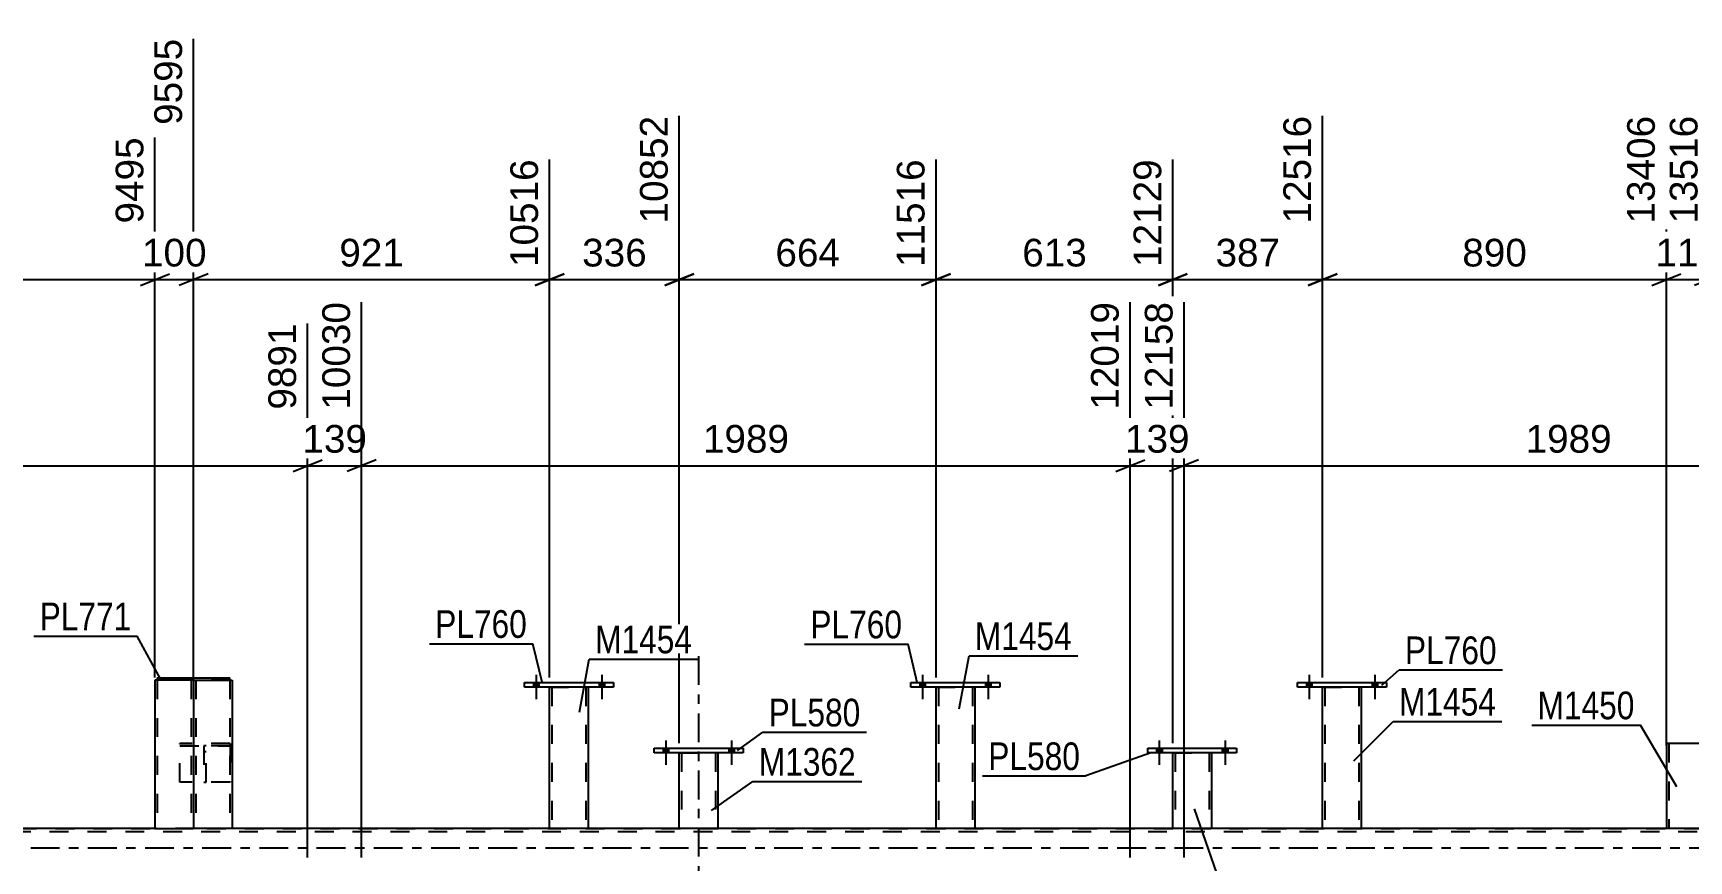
# Model space of a CAD drawing. Header units: millimetres. Extents: x -106 to 735, y -422 to 172.
# Drawn here: x 329.6 to 501, y -1.3 to 84.3 of the extents above; entities that cross this region are included whole.
import ezdxf

# ---------------------------------------------------------------- set-up
doc = ezdxf.new("R2010")
doc.units = ezdxf.units.MM
doc.linetypes.add('DXK_LINE_DOT2', pattern=[3.9198, 1.9599, -1.9599])
doc.linetypes.add('DXK_LINE_DOT3', pattern=[5.9187, 2.979, -0.9799, 0.9799, -0.9799])
doc.styles.add('Arial', font='ARIAL.TTF', dxfattribs={"height": 0.2})
doc.styles.add('Arial Narrow', font='ARIALN.TTF', dxfattribs={"height": 0.2})

# ---------------------------------------------------------------- blocks, each defined once
blk = doc.blocks.new('Bolt-717034374-4250 - 3756')
at = {"linetype": 'Continuous'}
for points in [[(421.39, 16.64), (421.95, 16.64), (421.95, 17.12), (421.39, 17.12)], [(421.39, 16.64), (421.95, 16.64), (421.95, 17.12), (421.39, 17.12)], [(428.19, 16.64), (428.75, 16.64), (428.75, 17.12), (428.19, 17.12)], [(428.19, 16.64), (428.75, 16.64), (428.75, 17.12), (428.19, 17.12)]]:
    blk.add_hatch(color=1, dxfattribs=at).paths.add_polyline_path(points)
at = {"color": 1, "linetype": 'Continuous'}
for p, q in [((421.67, 17.92), (421.67, 15.4)), ((421.67, 17.92), (421.67, 15.4)), ((428.47, 17.92), (428.47, 15.4)), ((428.47, 17.92), (428.47, 15.4)), ((421.39, 17.12), (421.39, 16.64)), ((421.39, 17.12), (421.39, 16.64)), ((421.95, 17.12), (421.95, 16.64)), ((421.95, 17.12), (421.95, 16.64)), ((428.19, 17.12), (428.19, 16.64)), ((428.19, 17.12), (428.19, 16.64)), ((428.75, 17.12), (428.75, 16.64)), ((428.75, 17.12), (428.75, 16.64))]:
    blk.add_line(p, q, dxfattribs=at)
blk = doc.blocks.new('Part-717034374-3772 - 3756')
at = {"color": 2, "linetype": 'Continuous'}
for p, q in [((498.65, 10.8), (498.65, 2)), ((502.17, 10.8), (498.65, 10.8)), ((502.17, 10.8), (502.65, 10.8)), ((502.65, 10.8), (502.65, 2)), ((502.62, 2), (498.65, 2)), ((502.65, 2), (502.62, 2))]:
    blk.add_line(p, q, dxfattribs=at)
at = {"color": 7, "linetype": 'DXK_LINE_DOT2'}
for p, q in [((498.89, 10.8), (498.89, 2)), ((502.39, 10.8), (502.26, 10.8)), ((502.41, 10.8), (502.39, 10.8)), ((502.39, 10.8), (502.41, 10.8)), ((502.41, 10.8), (502.41, 2)), ((502.39, 2), (502.41, 2)), ((502.65, 2), (502.65, 2))]:
    blk.add_line(p, q, dxfattribs=at)
blk = doc.blocks.new('Part-717034374-3799 - 3756')
at = {"color": 2, "linetype": 'Continuous'}
for p, q in [((444.97, 9.84), (444.97, 10.32)), ((444.97, 10.32), (454.17, 10.32)), ((454.17, 10.32), (454.17, 9.84)), ((454.17, 9.84), (444.97, 9.84))]:
    blk.add_line(p, q, dxfattribs=at)
blk = doc.blocks.new('Part-717034374-3814 - 3756')
at = {"color": 2, "linetype": 'Continuous'}
for p, q in [((463.07, 2), (463.07, 16.64)), ((467.07, 16.64), (467.07, 2)), ((467.03, 2), (463.07, 2)), ((467.07, 2), (467.03, 2))]:
    blk.add_line(p, q, dxfattribs=at)
at = {"color": 7, "linetype": 'DXK_LINE_DOT2'}
for p, q in [((463.07, 16.64), (467.07, 16.64)), ((463.31, 16.64), (463.31, 2)), ((466.83, 16.64), (466.83, 2)), ((466.81, 2), (466.83, 2))]:
    blk.add_line(p, q, dxfattribs=at)
blk = doc.blocks.new('Bolt-717034374-4256 - 3756')
at = {"linetype": 'Continuous'}
for points in [[(445.89, 9.84), (446.45, 9.84), (446.45, 10.32), (445.89, 10.32)], [(445.89, 9.84), (446.45, 9.84), (446.45, 10.32), (445.89, 10.32)], [(452.69, 9.84), (453.25, 9.84), (453.25, 10.32), (452.69, 10.32)], [(452.69, 9.84), (453.25, 9.84), (453.25, 10.32), (452.69, 10.32)]]:
    blk.add_hatch(color=1, dxfattribs=at).paths.add_polyline_path(points)
at = {"color": 1, "linetype": 'Continuous'}
for p, q in [((445.89, 10.32), (445.89, 9.84)), ((445.89, 10.32), (445.89, 9.84)), ((446.17, 11.12), (446.17, 8.6)), ((446.17, 11.12), (446.17, 8.6)), ((446.45, 10.32), (446.45, 9.84)), ((446.45, 10.32), (446.45, 9.84)), ((452.69, 10.32), (452.69, 9.84)), ((452.69, 10.32), (452.69, 9.84)), ((452.97, 11.12), (452.97, 8.6)), ((452.97, 11.12), (452.97, 8.6)), ((453.25, 10.32), (453.25, 9.84)), ((453.25, 10.32), (453.25, 9.84))]:
    blk.add_line(p, q, dxfattribs=at)
blk = doc.blocks.new('Part-717034374-4376 - 3756')
at = {"color": 7, "linetype": 'DXK_LINE_DOT2'}
for p, q in [((347.53, 10.56), (347.29, 10.56)), ((347.29, 10.56), (347.29, 6.8)), ((347.53, 10.56), (347.29, 10.56)), ((347.53, 6.8), (347.53, 10.56)), ((347.29, 9.96), (347.53, 9.96)), ((347.29, 6.8), (347.53, 6.8))]:
    blk.add_line(p, q, dxfattribs=at)
blk = doc.blocks.new('Part-717034374-4049 - 3756')
at = {"color": 7, "linetype": 'DXK_LINE_DOT2'}
for p, q in [((-16.93, 2), (678.23, 2)), ((350.23, 2), (342.23, 2)), ((387.07, 2), (383.07, 2)), ((400.49, 2), (396.49, 2)), ((427.07, 2), (423.07, 2)), ((451.57, 2), (447.57, 2)), ((467.07, 2), (463.07, 2)), ((502.65, 2), (498.65, 2)), ((678.23, 1.68), (-37.59, 1.68))]:
    blk.add_line(p, q, dxfattribs=at)
at = {"color": 2, "linetype": 'Continuous'}
for p, q in [((342.23, 2), (307.07, 2)), ((383.07, 2), (350.23, 2)), ((396.49, 2), (387.07, 2)), ((423.07, 2), (400.49, 2)), ((447.57, 2), (427.07, 2)), ((463.07, 2), (451.57, 2)), ((498.65, 2), (467.07, 2))]:
    blk.add_line(p, q, dxfattribs=at)
at = {"color": 7, "linetype": 'DXK_LINE_DOT3'}
blk.add_line((-37.59, 0), (678.23, 0), dxfattribs=at)
blk = doc.blocks.new('Part-717034374-4161 - 3756')
at = {"color": 2, "linetype": 'Continuous'}
for p, q in [((460.47, 16.64), (460.47, 17.12)), ((460.47, 17.12), (469.67, 17.12)), ((469.67, 16.64), (460.47, 16.64)), ((469.67, 17.12), (469.67, 16.64))]:
    blk.add_line(p, q, dxfattribs=at)
blk = doc.blocks.new('Part-717034374-4141 - 3756')
at = {"color": 2, "linetype": 'Continuous'}
for p, q in [((380.47, 16.64), (380.47, 17.12)), ((380.47, 17.12), (389.67, 17.12)), ((389.67, 16.64), (380.47, 16.64)), ((389.67, 17.12), (389.67, 16.64))]:
    blk.add_line(p, q, dxfattribs=at)
blk = doc.blocks.new('Part-717034374-4136 - 3756')
at = {"color": 2, "linetype": 'Continuous'}
for p, q in [((383.07, 2), (383.07, 16.64)), ((387.07, 16.64), (387.07, 2)), ((387.03, 2), (383.07, 2)), ((387.07, 2), (387.03, 2))]:
    blk.add_line(p, q, dxfattribs=at)
at = {"color": 7, "linetype": 'DXK_LINE_DOT2'}
for p, q in [((383.07, 16.64), (387.07, 16.64)), ((383.31, 16.64), (383.31, 2)), ((386.83, 16.64), (386.83, 2)), ((386.81, 2), (386.83, 2))]:
    blk.add_line(p, q, dxfattribs=at)
blk = doc.blocks.new('Part-717034374-8553 - 3756')
at = {"color": 2, "linetype": 'Continuous'}
for p, q in [((346.23, 17.36), (346.23, 2)), ((346.3, 17.36), (350.23, 17.36)), ((350.23, 17.36), (350.23, 2)), ((350.19, 2), (346.23, 2)), ((350.23, 2), (350.19, 2))]:
    blk.add_line(p, q, dxfattribs=at)
at = {"color": 7, "linetype": 'DXK_LINE_DOT2'}
for p, q in [((346.26, 17.36), (346.23, 17.36)), ((346.23, 17.36), (346.26, 17.36)), ((346.3, 17.36), (346.26, 17.36)), ((346.26, 17.36), (346.3, 17.36)), ((346.47, 17.36), (346.47, 2)), ((349.99, 17.36), (349.99, 2)), ((349.97, 2), (349.99, 2)), ((350.23, 2), (350.23, 2))]:
    blk.add_line(p, q, dxfattribs=at)
blk = doc.blocks.new('Part-717034374-4146 - 3756')
at = {"color": 2, "linetype": 'Continuous'}
for p, q in [((423.07, 2), (423.07, 16.64)), ((427.07, 16.64), (427.07, 2)), ((427.03, 2), (423.07, 2)), ((427.07, 2), (427.03, 2))]:
    blk.add_line(p, q, dxfattribs=at)
at = {"color": 7, "linetype": 'DXK_LINE_DOT2'}
for p, q in [((423.07, 16.64), (427.07, 16.64)), ((423.31, 16.64), (423.31, 2)), ((426.83, 16.64), (426.83, 2)), ((426.81, 2), (426.83, 2))]:
    blk.add_line(p, q, dxfattribs=at)
blk = doc.blocks.new('Part-717034374-4151 - 3756')
at = {"color": 2, "linetype": 'Continuous'}
for p, q in [((393.89, 9.84), (393.89, 10.32)), ((393.89, 10.32), (403.09, 10.32)), ((403.09, 10.32), (403.09, 9.84)), ((403.09, 9.84), (393.89, 9.84))]:
    blk.add_line(p, q, dxfattribs=at)
blk = doc.blocks.new('Bolt-717034374-4248 - 3756')
at = {"linetype": 'Continuous'}
for points in [[(381.39, 16.64), (381.95, 16.64), (381.95, 17.12), (381.39, 17.12)], [(381.39, 16.64), (381.95, 16.64), (381.95, 17.12), (381.39, 17.12)], [(388.19, 16.64), (388.75, 16.64), (388.75, 17.12), (388.19, 17.12)], [(388.19, 16.64), (388.75, 16.64), (388.75, 17.12), (388.19, 17.12)]]:
    blk.add_hatch(color=1, dxfattribs=at).paths.add_polyline_path(points)
at = {"color": 1, "linetype": 'Continuous'}
for p, q in [((381.67, 17.92), (381.67, 15.4)), ((381.67, 17.92), (381.67, 15.4)), ((388.47, 17.92), (388.47, 15.4)), ((388.47, 17.92), (388.47, 15.4)), ((381.39, 17.12), (381.39, 16.64)), ((381.39, 17.12), (381.39, 16.64)), ((381.95, 17.12), (381.95, 16.64)), ((381.95, 17.12), (381.95, 16.64)), ((388.19, 17.12), (388.19, 16.64)), ((388.19, 17.12), (388.19, 16.64)), ((388.75, 17.12), (388.75, 16.64)), ((388.75, 17.12), (388.75, 16.64))]:
    blk.add_line(p, q, dxfattribs=at)
blk = doc.blocks.new('Bolt-717034374-4249 - 3756')
at = {"linetype": 'Continuous'}
for points in [[(394.81, 9.84), (395.37, 9.84), (395.37, 10.32), (394.81, 10.32)], [(394.81, 9.84), (395.37, 9.84), (395.37, 10.32), (394.81, 10.32)], [(401.61, 9.84), (402.17, 9.84), (402.17, 10.32), (401.61, 10.32)], [(401.61, 9.84), (402.17, 9.84), (402.17, 10.32), (401.61, 10.32)]]:
    blk.add_hatch(color=1, dxfattribs=at).paths.add_polyline_path(points)
at = {"color": 1, "linetype": 'Continuous'}
for p, q in [((394.81, 10.32), (394.81, 9.84)), ((394.81, 10.32), (394.81, 9.84)), ((395.09, 11.12), (395.09, 8.6)), ((395.09, 11.12), (395.09, 8.6)), ((395.37, 10.32), (395.37, 9.84)), ((395.37, 10.32), (395.37, 9.84)), ((401.61, 10.32), (401.61, 9.84)), ((401.61, 10.32), (401.61, 9.84)), ((401.89, 11.12), (401.89, 8.6)), ((401.89, 11.12), (401.89, 8.6)), ((402.17, 10.32), (402.17, 9.84)), ((402.17, 10.32), (402.17, 9.84))]:
    blk.add_line(p, q, dxfattribs=at)
blk = doc.blocks.new('Bolt-717034374-4257 - 3756')
at = {"linetype": 'Continuous'}
for points in [[(461.39, 16.64), (461.95, 16.64), (461.95, 17.12), (461.39, 17.12)], [(461.39, 16.64), (461.95, 16.64), (461.95, 17.12), (461.39, 17.12)], [(468.19, 16.64), (468.75, 16.64), (468.75, 17.12), (468.19, 17.12)], [(468.19, 16.64), (468.75, 16.64), (468.75, 17.12), (468.19, 17.12)]]:
    blk.add_hatch(color=1, dxfattribs=at).paths.add_polyline_path(points)
at = {"color": 1, "linetype": 'Continuous'}
for p, q in [((461.67, 17.92), (461.67, 15.4)), ((461.67, 17.92), (461.67, 15.4)), ((468.47, 17.92), (468.47, 15.4)), ((468.47, 17.92), (468.47, 15.4)), ((461.39, 17.12), (461.39, 16.64)), ((461.39, 17.12), (461.39, 16.64)), ((461.95, 17.12), (461.95, 16.64)), ((461.95, 17.12), (461.95, 16.64)), ((468.19, 17.12), (468.19, 16.64)), ((468.19, 17.12), (468.19, 16.64)), ((468.75, 17.12), (468.75, 16.64)), ((468.75, 17.12), (468.75, 16.64))]:
    blk.add_line(p, q, dxfattribs=at)
blk = doc.blocks.new('Part-717034374-4274 - 3756')
at = {"color": 7, "linetype": 'DXK_LINE_DOT3'}
blk.add_line((398.49, 19.84), (398.49, -8), dxfattribs=at)
at = {"color": 2, "linetype": 'Continuous'}
for p, q in [((396.49, 2), (396.49, 9.84)), ((400.49, 9.84), (400.49, 2)), ((400.46, 2), (396.49, 2)), ((400.49, 2), (400.46, 2))]:
    blk.add_line(p, q, dxfattribs=at)
at = {"color": 7, "linetype": 'DXK_LINE_DOT2'}
for p, q in [((396.49, 9.84), (400.49, 9.84)), ((396.73, 9.84), (396.73, 2)), ((400.25, 9.84), (400.25, 2)), ((400.23, 2), (400.25, 2))]:
    blk.add_line(p, q, dxfattribs=at)
blk = doc.blocks.new('Part-717034374-4279 - 3756')
at = {"color": 2, "linetype": 'Continuous'}
for p, q in [((447.57, 2), (447.57, 9.84)), ((451.57, 9.84), (451.57, 2)), ((451.54, 2), (447.57, 2)), ((451.57, 2), (451.54, 2))]:
    blk.add_line(p, q, dxfattribs=at)
at = {"color": 7, "linetype": 'DXK_LINE_DOT2'}
for p, q in [((447.57, 9.84), (451.57, 9.84)), ((447.81, 9.84), (447.81, 2)), ((451.33, 9.84), (451.33, 2)), ((451.31, 2), (451.33, 2))]:
    blk.add_line(p, q, dxfattribs=at)
blk = doc.blocks.new('Part-717034374-4337 - 3756')
at = {"color": 2, "linetype": 'Continuous'}
for p, q in [((420.47, 16.64), (420.47, 17.12)), ((420.47, 17.12), (429.67, 17.12)), ((429.67, 16.64), (420.47, 16.64)), ((429.67, 17.12), (429.67, 16.64))]:
    blk.add_line(p, q, dxfattribs=at)
blk = doc.blocks.new('Part-717034374-4373 - 3756')
at = {"color": 2, "linetype": 'Continuous'}
for p, q in [((342.47, 17.6), (342.47, 17.36)), ((342.47, 17.6), (349.99, 17.6)), ((346.3, 17.36), (346.15, 17.36)), ((349.99, 17.36), (349.99, 17.6))]:
    blk.add_line(p, q, dxfattribs=at)
at = {"color": 7, "linetype": 'DXK_LINE_DOT2'}
for p, q in [((342.47, 17.6), (349.99, 17.6)), ((346.15, 17.36), (342.47, 17.36)), ((349.99, 17.36), (342.47, 17.36)), ((349.99, 17.36), (346.3, 17.36))]:
    blk.add_line(p, q, dxfattribs=at)
blk = doc.blocks.new('Part-717034374-8556 - 3756')
at = {"color": 2, "linetype": 'Continuous'}
for p, q in [((342.23, 17.36), (342.23, 2)), ((346.15, 17.36), (342.23, 17.36)), ((346.23, 17.36), (346.23, 2)), ((342.23, 2), (346.19, 2)), ((346.23, 2), (346.19, 2))]:
    blk.add_line(p, q, dxfattribs=at)
at = {"color": 7, "linetype": 'DXK_LINE_DOT2'}
for p, q in [((342.47, 17.36), (342.47, 2)), ((345.97, 17.36), (345.99, 17.36)), ((345.99, 17.36), (345.99, 2)), ((346.19, 17.36), (346.15, 17.36)), ((346.19, 17.36), (346.15, 17.36)), ((346.23, 17.36), (346.19, 17.36)), ((346.19, 17.36), (346.23, 17.36)), ((345.97, 2), (345.99, 2))]:
    blk.add_line(p, q, dxfattribs=at)
blk = doc.blocks.new('Part-717034374-8558 - 3756')
at = {"color": 7, "linetype": 'DXK_LINE_DOT2'}
for p, q in [((350.01, 10.8), (344.81, 10.8)), ((344.81, 6.8), (344.81, 10.8)), ((350.01, 10.8), (344.81, 10.8)), ((344.81, 10.56), (350.01, 10.56)), ((350.01, 10.56), (344.81, 10.56)), ((350.01, 10.8), (350.01, 6.8)), ((350.01, 6.8), (344.81, 6.8))]:
    blk.add_line(p, q, dxfattribs=at)
blk = doc.blocks.new('StraightDimension-717034374-45014 - 3756')
at = {"color": 7, "linetype": 'Continuous'}
for p, q in [((423.07, 17.64), (423.07, 71.22)), ((447.57, 10.84), (447.57, 71.22)), ((424.57, 59.4), (421.57, 58.2)), ((423.07, 58.8), (447.57, 58.8)), ((446.07, 58.2), (449.07, 59.4))]:
    blk.add_line(p, q, dxfattribs=at)
at = {"color": 0, "linetype": 'Continuous'}
blk.add_wipeout([(446.97, 71.82), (442.77, 71.82), (442.77, 59.5), (446.97, 59.5)], dxfattribs=at)
at = {"color": 0}
blk.add_wipeout([(439.26, 59.55), (439.26, 63.75), (431.39, 63.75), (431.39, 59.55)], dxfattribs=at)
at = {"color": 3, "linetype": 'Continuous', "style": 'Arial'}
blk.add_text('12129', height=2.865, rotation=90.0002, dxfattribs=at).set_placement((446.37, 60.1))
at = {"color": 3, "style": 'Arial'}
blk.add_text('613', height=2.865, dxfattribs=at).set_placement((431.99, 60.15))
blk = doc.blocks.new('StraightDimension-717034374-4910 - 3756')
at = {"color": 7, "linetype": 'Continuous'}
for p, q in [((278.47, -1), (278.47, 54.24)), ((358.03, -1), (358.03, 54.24)), ((279.97, 40.14), (276.97, 38.94)), ((278.47, 39.54), (358.03, 39.54)), ((356.53, 38.94), (359.53, 40.14))]:
    blk.add_line(p, q, dxfattribs=at)
at = {"color": 0, "linetype": 'Continuous'}
blk.add_wipeout([(357.43, 54.84), (353.23, 54.84), (353.23, 44.74), (357.43, 44.74)], dxfattribs=at)
at = {"color": 0}
blk.add_wipeout([(323.3, 40.29), (323.3, 44.49), (313.21, 44.49), (313.21, 40.29)], dxfattribs=at)
at = {"color": 3, "linetype": 'Continuous', "style": 'Arial'}
blk.add_text('9891', height=2.865, rotation=90.0002, dxfattribs=at).set_placement((356.83, 45.34))
at = {"color": 3, "style": 'Arial'}
blk.add_text('1989', height=2.865, dxfattribs=at).set_placement((313.81, 40.89))
blk = doc.blocks.new('StraightDimension-717034374-5006 - 3756')
at = {"color": 7, "linetype": 'Continuous'}
for p, q in [((448.74, -1), (448.74, 56.46)), ((528.3, -1), (528.3, 56.46)), ((450.24, 40.14), (447.24, 38.94)), ((448.74, 39.54), (528.3, 39.54)), ((526.8, 38.94), (529.8, 40.14))]:
    blk.add_line(p, q, dxfattribs=at)
at = {"color": 0, "linetype": 'Continuous'}
blk.add_wipeout([(527.7, 57.06), (523.5, 57.06), (523.5, 44.74), (527.7, 44.74)], dxfattribs=at)
at = {"color": 0}
blk.add_wipeout([(493.57, 40.29), (493.57, 44.49), (483.48, 44.49), (483.48, 40.29)], dxfattribs=at)
at = {"color": 3, "linetype": 'Continuous', "style": 'Arial'}
blk.add_text('14147', height=2.865, rotation=90.0002, dxfattribs=at).set_placement((527.1, 45.34))
at = {"color": 3, "style": 'Arial'}
blk.add_text('1989', height=2.865, dxfattribs=at).set_placement((484.08, 40.89))
blk = doc.blocks.new('StraightDimension-717034374-45012 - 3756')
at = {"color": 7, "linetype": 'Continuous'}
for p, q in [((463.07, 17.64), (463.07, 75.72)), ((498.65, 10.61), (498.65, 75.72)), ((464.57, 59.4), (461.57, 58.2)), ((463.07, 58.8), (498.65, 58.8)), ((497.15, 58.2), (500.15, 59.4))]:
    blk.add_line(p, q, dxfattribs=at)
at = {"color": 0, "linetype": 'Continuous'}
blk.add_wipeout([(498.05, 76.32), (493.85, 76.32), (493.85, 64), (498.05, 64)], dxfattribs=at)
at = {"color": 0}
blk.add_wipeout([(484.8, 59.55), (484.8, 63.75), (476.93, 63.75), (476.93, 59.55)], dxfattribs=at)
at = {"color": 3, "linetype": 'Continuous', "style": 'Arial'}
blk.add_text('13406', height=2.865, rotation=90.0002, dxfattribs=at).set_placement((497.45, 64.6))
at = {"color": 3, "style": 'Arial'}
blk.add_text('890', height=2.865, dxfattribs=at).set_placement((477.53, 60.15))
blk = doc.blocks.new('StraightDimension-717034374-45013 - 3756')
at = {"color": 7, "linetype": 'Continuous'}
for p, q in [((463.07, 17.64), (463.07, 75.72)), ((447.57, 10.84), (447.57, 71.22)), ((449.07, 59.4), (446.07, 58.2)), ((447.57, 58.8), (463.07, 58.8)), ((461.57, 58.2), (464.57, 59.4))]:
    blk.add_line(p, q, dxfattribs=at)
at = {"color": 0}
blk.add_wipeout([(459.26, 59.55), (459.26, 63.75), (451.39, 63.75), (451.39, 59.55)], dxfattribs=at)
at = {"color": 3, "style": 'Arial'}
blk.add_text('387', height=2.865, dxfattribs=at).set_placement((451.99, 60.15))
at = {"color": 0, "linetype": 'Continuous'}
blk.add_wipeout([(462.47, 76.32), (458.27, 76.32), (458.27, 64), (462.47, 64)], dxfattribs=at)
at = {"color": 3, "linetype": 'Continuous', "style": 'Arial'}
blk.add_text('12516', height=2.865, rotation=90.0002, dxfattribs=at).set_placement((461.87, 64.6))
blk = doc.blocks.new('StraightDimension-717034374-45019 - 3756')
at = {"color": 7, "linetype": 'Continuous'}
for p, q in [((303.07, 17.64), (303.07, 73.49)), ((342.23, 17.64), (342.23, 73.49)), ((304.57, 59.4), (301.57, 58.2)), ((303.07, 58.8), (342.23, 58.8)), ((340.73, 58.2), (343.73, 59.4))]:
    blk.add_line(p, q, dxfattribs=at)
at = {"color": 0, "linetype": 'Continuous'}
blk.add_wipeout([(341.63, 74.09), (337.43, 74.09), (337.43, 64), (341.63, 64)], dxfattribs=at)
at = {"color": 0}
blk.add_wipeout([(326.58, 59.55), (326.58, 63.75), (318.71, 63.75), (318.71, 59.55)], dxfattribs=at)
at = {"color": 3, "linetype": 'Continuous', "style": 'Arial'}
blk.add_text('9495', height=2.865, rotation=90.0002, dxfattribs=at).set_placement((341.03, 64.6))
at = {"color": 3, "style": 'Arial'}
blk.add_text('979', height=2.865, dxfattribs=at).set_placement((319.31, 60.15))
blk = doc.blocks.new('StraightDimension-717034374-4934 - 3756')
at = {"color": 7, "linetype": 'Continuous'}
for p, q in [((363.61, -1), (363.61, 56.46)), ((358.03, -1), (358.03, 54.24)), ((356.53, 38.94), (359.53, 40.14)), ((358.03, 39.54), (363.61, 39.54)), ((365.11, 40.14), (362.11, 38.94))]:
    blk.add_line(p, q, dxfattribs=at)
at = {"color": 0}
blk.add_wipeout([(364.76, 40.29), (364.76, 44.49), (356.89, 44.49), (356.89, 40.29)], dxfattribs=at)
at = {"color": 3, "style": 'Arial'}
blk.add_text('139', height=2.865, dxfattribs=at).set_placement((357.49, 40.89))
at = {"color": 0, "linetype": 'Continuous'}
blk.add_wipeout([(363.01, 57.06), (358.81, 57.06), (358.81, 44.74), (363.01, 44.74)], dxfattribs=at)
at = {"color": 3, "linetype": 'Continuous', "style": 'Arial'}
blk.add_text('10030', height=2.865, rotation=90.0002, dxfattribs=at).set_placement((362.41, 45.34))
blk = doc.blocks.new('StraightDimension-717034374-4958 - 3756')
at = {"color": 7, "linetype": 'Continuous'}
for p, q in [((363.61, -1), (363.61, 56.46)), ((443.17, -1), (443.17, 56.46)), ((365.11, 40.14), (362.11, 38.94)), ((363.61, 39.54), (443.17, 39.54)), ((441.67, 38.94), (444.67, 40.14))]:
    blk.add_line(p, q, dxfattribs=at)
at = {"color": 0, "linetype": 'Continuous'}
blk.add_wipeout([(442.57, 57.06), (438.37, 57.06), (438.37, 44.74), (442.57, 44.74)], dxfattribs=at)
at = {"color": 0}
blk.add_wipeout([(408.44, 40.29), (408.44, 44.49), (398.34, 44.49), (398.34, 40.29)], dxfattribs=at)
at = {"color": 3, "linetype": 'Continuous', "style": 'Arial'}
blk.add_text('12019', height=2.865, rotation=90.0002, dxfattribs=at).set_placement((441.97, 45.34))
at = {"color": 3, "style": 'Arial'}
blk.add_text('1989', height=2.865, dxfattribs=at).set_placement((398.94, 40.89))
blk = doc.blocks.new('StraightDimension-717034374-4982 - 3756')
at = {"color": 7, "linetype": 'Continuous'}
for p, q in [((443.17, -1), (443.17, 56.46)), ((448.74, -1), (448.74, 56.46)), ((441.67, 38.94), (444.67, 40.14)), ((443.17, 39.54), (448.74, 39.54)), ((450.24, 40.14), (447.24, 38.94))]:
    blk.add_line(p, q, dxfattribs=at)
at = {"color": 0}
blk.add_wipeout([(449.89, 40.29), (449.89, 44.49), (442.02, 44.49), (442.02, 40.29)], dxfattribs=at)
at = {"color": 3, "style": 'Arial'}
blk.add_text('139', height=2.865, dxfattribs=at).set_placement((442.62, 40.89))
at = {"color": 0, "linetype": 'Continuous'}
blk.add_wipeout([(448.14, 57.06), (443.94, 57.06), (443.94, 44.74), (448.14, 44.74)], dxfattribs=at)
at = {"color": 3, "linetype": 'Continuous', "style": 'Arial'}
blk.add_text('12158', height=2.865, rotation=90.0002, dxfattribs=at).set_placement((447.54, 45.34))
blk = doc.blocks.new('StraightDimension-717034374-45011 - 3756')
at = {"color": 7, "linetype": 'Continuous'}
for p, q in [((498.65, 10.61), (498.65, 75.72)), ((503.07, 16.73), (503.07, 75.72)), ((497.15, 58.2), (500.15, 59.4)), ((498.65, 58.8), (503.07, 58.8)), ((504.57, 59.4), (501.57, 58.2))]:
    blk.add_line(p, q, dxfattribs=at)
at = {"color": 0}
blk.add_wipeout([(504.8, 59.55), (504.8, 63.75), (496.92, 63.75), (496.92, 59.55)], dxfattribs=at)
at = {"color": 3, "style": 'Arial'}
blk.add_text('110', height=2.865, dxfattribs=at).set_placement((497.52, 60.15))
at = {"color": 0, "linetype": 'Continuous'}
blk.add_wipeout([(502.47, 76.32), (498.27, 76.32), (498.27, 64), (502.47, 64)], dxfattribs=at)
at = {"color": 3, "linetype": 'Continuous', "style": 'Arial'}
blk.add_text('13516', height=2.865, rotation=90.0002, dxfattribs=at).set_placement((501.87, 64.6))
blk = doc.blocks.new('StraightDimension-717034374-45015 - 3756')
at = {"color": 7, "linetype": 'Continuous'}
for p, q in [((396.49, 10.84), (396.49, 75.72)), ((423.07, 17.64), (423.07, 71.22)), ((397.99, 59.4), (394.99, 58.2)), ((396.49, 58.8), (423.07, 58.8)), ((421.57, 58.2), (424.57, 59.4))]:
    blk.add_line(p, q, dxfattribs=at)
at = {"color": 0, "linetype": 'Continuous'}
blk.add_wipeout([(422.47, 71.82), (418.27, 71.82), (418.27, 59.5), (422.47, 59.5)], dxfattribs=at)
at = {"color": 0}
blk.add_wipeout([(413.72, 59.55), (413.72, 63.75), (405.84, 63.75), (405.84, 59.55)], dxfattribs=at)
at = {"color": 3, "linetype": 'Continuous', "style": 'Arial'}
blk.add_text('11516', height=2.865, rotation=90.0002, dxfattribs=at).set_placement((421.87, 60.1))
at = {"color": 3, "style": 'Arial'}
blk.add_text('664', height=2.865, dxfattribs=at).set_placement((406.44, 60.15))
blk = doc.blocks.new('StraightDimension-717034374-45016 - 3756')
at = {"color": 7, "linetype": 'Continuous'}
for p, q in [((396.49, 10.84), (396.49, 75.72)), ((383.07, 17.64), (383.07, 71.22)), ((384.57, 59.4), (381.57, 58.2)), ((383.07, 58.8), (396.49, 58.8)), ((394.99, 58.2), (397.99, 59.4))]:
    blk.add_line(p, q, dxfattribs=at)
at = {"color": 0}
blk.add_wipeout([(393.72, 59.55), (393.72, 63.75), (385.84, 63.75), (385.84, 59.55)], dxfattribs=at)
at = {"color": 3, "style": 'Arial'}
blk.add_text('336', height=2.865, dxfattribs=at).set_placement((386.44, 60.15))
at = {"color": 0, "linetype": 'Continuous'}
blk.add_wipeout([(395.89, 76.32), (391.69, 76.32), (391.69, 64), (395.89, 64)], dxfattribs=at)
at = {"color": 3, "linetype": 'Continuous', "style": 'Arial'}
blk.add_text('10852', height=2.865, rotation=90.0002, dxfattribs=at).set_placement((395.29, 64.6))
blk = doc.blocks.new('StraightDimension-717034374-45017 - 3756')
at = {"color": 7, "linetype": 'Continuous'}
for p, q in [((346.23, 17.64), (346.23, 83.69)), ((383.07, 17.64), (383.07, 71.22)), ((347.73, 59.4), (344.73, 58.2)), ((346.23, 58.8), (383.07, 58.8)), ((381.57, 58.2), (384.57, 59.4))]:
    blk.add_line(p, q, dxfattribs=at)
at = {"color": 0, "linetype": 'Continuous'}
blk.add_wipeout([(382.47, 71.82), (378.27, 71.82), (378.27, 59.5), (382.47, 59.5)], dxfattribs=at)
at = {"color": 0}
blk.add_wipeout([(368.58, 59.55), (368.58, 63.75), (360.71, 63.75), (360.71, 59.55)], dxfattribs=at)
at = {"color": 3, "linetype": 'Continuous', "style": 'Arial'}
blk.add_text('10516', height=2.865, rotation=90.0002, dxfattribs=at).set_placement((381.87, 60.1))
at = {"color": 3, "style": 'Arial'}
blk.add_text('921', height=2.865, dxfattribs=at).set_placement((361.31, 60.15))
blk = doc.blocks.new('StraightDimension-717034374-45018 - 3756')
at = {"color": 7, "linetype": 'Continuous'}
for p, q in [((346.23, 17.64), (346.23, 83.69)), ((342.23, 17.64), (342.23, 73.49)), ((340.73, 58.2), (343.73, 59.4)), ((342.23, 58.8), (346.23, 58.8)), ((347.73, 59.4), (344.73, 58.2))]:
    blk.add_line(p, q, dxfattribs=at)
at = {"color": 0, "linetype": 'Continuous'}
blk.add_wipeout([(345.63, 84.29), (341.43, 84.29), (341.43, 74.2), (345.63, 74.2)], dxfattribs=at)
at = {"color": 0}
blk.add_wipeout([(348.16, 59.55), (348.16, 63.75), (340.29, 63.75), (340.29, 59.55)], dxfattribs=at)
at = {"color": 3, "linetype": 'Continuous', "style": 'Arial'}
blk.add_text('9595', height=2.865, rotation=90.0002, dxfattribs=at).set_placement((345.03, 74.8))
at = {"color": 3, "style": 'Arial'}
blk.add_text('100', height=2.865, dxfattribs=at).set_placement((340.89, 60.15))
blk = doc.blocks.new('Mark-717034374-3768 - 3756')
at = {"color": 0}
blk.add_wipeout([(495.36, 13.31), (495.36, 16.31), (485.31, 16.31), (485.31, 13.31)], dxfattribs=at)
blk.add_wipeout([(495.36, 13.31), (495.36, 16.31), (485.31, 16.31), (485.31, 13.31)], dxfattribs=at)
at = {"color": 30, "linetype": 'Continuous'}
for p in [(484.71, 12.71), (499.72, 6.32)]:
    blk.add_line(p, (495.96, 12.71), dxfattribs=at)
at = {"color": 3, "style": 'Arial Narrow'}
blk.add_text('M1450', height=2.863, dxfattribs=at).set_placement((485.31, 13.31))
blk = doc.blocks.new('Mark-717034374-3795 - 3756')
at = {"color": 0}
blk.add_wipeout([(437.97, 8.05), (437.97, 11.05), (428.47, 11.05), (428.47, 8.05)], dxfattribs=at)
blk.add_wipeout([(437.97, 8.05), (437.97, 11.05), (428.47, 11.05), (428.47, 8.05)], dxfattribs=at)
at = {"color": 30, "linetype": 'Continuous'}
for p in [(445.29, 9.84), (427.87, 7.45)]:
    blk.add_line(p, (438.57, 7.45), dxfattribs=at)
at = {"color": 3, "style": 'Arial Narrow'}
blk.add_text('PL580', height=2.863, dxfattribs=at).set_placement((428.47, 8.05))
blk = doc.blocks.new('Mark-717034374-3810 - 3756')
at = {"color": 0}
blk.add_wipeout([(481.03, 13.69), (481.03, 16.69), (470.98, 16.69), (470.98, 13.69)], dxfattribs=at)
blk.add_wipeout([(481.03, 13.69), (481.03, 16.69), (470.98, 16.69), (470.98, 13.69)], dxfattribs=at)
at = {"color": 30, "linetype": 'Continuous'}
for p, q in [((466.3, 9), (470.38, 13.09)), ((470.38, 13.09), (481.63, 13.09))]:
    blk.add_line(p, q, dxfattribs=at)
at = {"color": 3, "style": 'Arial Narrow'}
blk.add_text('M1454', height=2.863, dxfattribs=at).set_placement((470.98, 13.69))
blk = doc.blocks.new('Mark-717034374-4137 - 3756')
at = {"color": 0}
blk.add_wipeout([(380.74, 21.73), (380.74, 24.73), (371.23, 24.73), (371.23, 21.73)], dxfattribs=at)
blk.add_wipeout([(380.74, 21.73), (380.74, 24.73), (371.23, 24.73), (371.23, 21.73)], dxfattribs=at)
at = {"color": 30, "linetype": 'Continuous'}
for p in [(370.63, 21.13), (382.32, 17.01)]:
    blk.add_line(p, (381.34, 21.13), dxfattribs=at)
at = {"color": 3, "style": 'Arial Narrow'}
blk.add_text('PL760', height=2.863, dxfattribs=at).set_placement((371.23, 21.73))
blk = doc.blocks.new('Mark-717034374-4157 - 3756')
at = {"color": 0}
blk.add_wipeout([(481.1, 19.01), (481.1, 22.01), (471.59, 22.01), (471.59, 19.01)], dxfattribs=at)
blk.add_wipeout([(481.1, 19.01), (481.1, 22.01), (471.59, 22.01), (471.59, 19.01)], dxfattribs=at)
at = {"color": 30, "linetype": 'Continuous'}
for p, q in [((469.2, 16.83), (470.99, 18.41)), ((470.99, 18.41), (481.7, 18.41))]:
    blk.add_line(p, q, dxfattribs=at)
at = {"color": 3, "style": 'Arial Narrow'}
blk.add_text('PL760', height=2.863, dxfattribs=at).set_placement((471.59, 19.01))
blk = doc.blocks.new('Mark-717034374-4275 - 3756')
at = {"color": 0}
blk.add_wipeout([(464.08, -5.88), (464.08, -2.88), (454.03, -2.88), (454.03, -5.88)], dxfattribs=at)
blk.add_wipeout([(464.08, -5.88), (464.08, -2.88), (454.03, -2.88), (454.03, -5.88)], dxfattribs=at)
at = {"color": 30, "linetype": 'Continuous'}
for p, q in [((449.78, 4.03), (453.43, -6.48)), ((453.43, -6.48), (464.68, -6.48))]:
    blk.add_line(p, q, dxfattribs=at)
at = {"color": 3, "style": 'Arial Narrow'}
blk.add_text('M1362', height=2.863, dxfattribs=at).set_placement((454.03, -5.88))
blk = doc.blocks.new('Mark-717034374-4132 - 3756')
at = {"color": 0}
blk.add_wipeout([(397.83, 20.13), (397.83, 23.13), (387.78, 23.13), (387.78, 20.13)], dxfattribs=at)
blk.add_wipeout([(397.83, 20.13), (397.83, 23.13), (387.78, 23.13), (387.78, 20.13)], dxfattribs=at)
at = {"color": 30, "linetype": 'Continuous'}
for p, q in [((386.17, 14.05), (387.18, 19.53)), ((387.18, 19.53), (398.43, 19.53))]:
    blk.add_line(p, q, dxfattribs=at)
at = {"color": 3, "style": 'Arial Narrow'}
blk.add_text('M1454', height=2.863, dxfattribs=at).set_placement((387.78, 20.13))
blk = doc.blocks.new('Mark-717034374-4142 - 3756')
at = {"color": 0}
blk.add_wipeout([(437.13, 20.47), (437.13, 23.47), (427.08, 23.47), (427.08, 20.47)], dxfattribs=at)
blk.add_wipeout([(437.13, 20.47), (437.13, 23.47), (427.08, 23.47), (427.08, 20.47)], dxfattribs=at)
at = {"color": 30, "linetype": 'Continuous'}
for p, q in [((425.46, 14.39), (426.48, 19.87)), ((426.48, 19.87), (437.73, 19.87))]:
    blk.add_line(p, q, dxfattribs=at)
at = {"color": 3, "style": 'Arial Narrow'}
blk.add_text('M1454', height=2.863, dxfattribs=at).set_placement((427.08, 20.47))
blk = doc.blocks.new('Mark-717034374-4147 - 3756')
at = {"color": 0}
blk.add_wipeout([(415.25, 12.57), (415.25, 15.57), (405.74, 15.57), (405.74, 12.57)], dxfattribs=at)
blk.add_wipeout([(415.25, 12.57), (415.25, 15.57), (405.74, 15.57), (405.74, 12.57)], dxfattribs=at)
at = {"color": 30, "linetype": 'Continuous'}
for p, q in [((402.53, 10.09), (405.14, 11.97)), ((405.14, 11.97), (415.85, 11.97))]:
    blk.add_line(p, q, dxfattribs=at)
at = {"color": 3, "style": 'Arial Narrow'}
blk.add_text('PL580', height=2.863, dxfattribs=at).set_placement((405.74, 12.57))
blk = doc.blocks.new('Mark-717034374-4270 - 3756')
at = {"color": 0}
blk.add_wipeout([(414.77, 7.47), (414.77, 10.47), (404.72, 10.47), (404.72, 7.47)], dxfattribs=at)
blk.add_wipeout([(414.77, 7.47), (414.77, 10.47), (404.72, 10.47), (404.72, 7.47)], dxfattribs=at)
at = {"color": 30, "linetype": 'Continuous'}
for p, q in [((399.84, 3.87), (404.12, 6.87)), ((404.12, 6.87), (415.37, 6.87))]:
    blk.add_line(p, q, dxfattribs=at)
at = {"color": 3, "style": 'Arial Narrow'}
blk.add_text('M1362', height=2.863, dxfattribs=at).set_placement((404.72, 7.47))
blk = doc.blocks.new('Mark-717034374-4333 - 3756')
at = {"color": 0}
blk.add_wipeout([(419.57, 21.68), (419.57, 24.68), (410.06, 24.68), (410.06, 21.68)], dxfattribs=at)
blk.add_wipeout([(419.57, 21.68), (419.57, 24.68), (410.06, 24.68), (410.06, 21.68)], dxfattribs=at)
at = {"color": 30, "linetype": 'Continuous'}
for p in [(409.46, 21.08), (421.15, 16.96)]:
    blk.add_line(p, (420.17, 21.08), dxfattribs=at)
at = {"color": 3, "style": 'Arial Narrow'}
blk.add_text('PL760', height=2.863, dxfattribs=at).set_placement((410.06, 21.68))
blk = doc.blocks.new('Mark-717034374-4369 - 3756')
at = {"color": 0}
blk.add_wipeout([(339.8, 22.52), (339.8, 25.52), (330.3, 25.52), (330.3, 22.52)], dxfattribs=at)
blk.add_wipeout([(339.8, 22.52), (339.8, 25.52), (330.3, 25.52), (330.3, 22.52)], dxfattribs=at)
at = {"color": 30, "linetype": 'Continuous'}
for p in [(329.7, 21.92), (342.85, 17.41)]:
    blk.add_line(p, (340.4, 21.92), dxfattribs=at)
at = {"color": 3, "style": 'Arial Narrow'}
blk.add_text('PL771', height=2.863, dxfattribs=at).set_placement((330.3, 22.52))

msp = doc.modelspace()

# ---------------------------------------------------------------- block references
for name in ['Part-717034374-4274 - 3756', 'Part-717034374-8556 - 3756', 'Part-717034374-4373 - 3756', 'Part-717034374-8553 - 3756', 'Bolt-717034374-4248 - 3756', 'Bolt-717034374-4250 - 3756', 'Bolt-717034374-4257 - 3756', 'Part-717034374-4141 - 3756', 'Part-717034374-4136 - 3756', 'Part-717034374-4337 - 3756', 'Part-717034374-4146 - 3756', 'Part-717034374-4161 - 3756', 'Part-717034374-3814 - 3756', 'Part-717034374-8558 - 3756', 'Part-717034374-4376 - 3756', 'Part-717034374-4151 - 3756', 'Bolt-717034374-4249 - 3756', 'Part-717034374-3799 - 3756', 'Bolt-717034374-4256 - 3756', 'Part-717034374-3772 - 3756', 'Part-717034374-4279 - 3756', 'Part-717034374-4049 - 3756']:
    msp.add_blockref(name, (0, 0))

# ---------------------------------------------------------------- next in the draw order: block references
for name in ['StraightDimension-717034374-45014 - 3756', 'StraightDimension-717034374-4910 - 3756']:
    msp.add_blockref(name, (0, 0))

# ---------------------------------------------------------------- next in the draw order: block references
for name in ['StraightDimension-717034374-45019 - 3756', 'StraightDimension-717034374-4934 - 3756', 'StraightDimension-717034374-5006 - 3756']:
    msp.add_blockref(name, (0, 0))

# ---------------------------------------------------------------- next in the draw order: block references
for name in ['StraightDimension-717034374-45012 - 3756', 'StraightDimension-717034374-4958 - 3756']:
    msp.add_blockref(name, (0, 0))

# ---------------------------------------------------------------- next in the draw order: block references
for name in ['StraightDimension-717034374-45015 - 3756', 'StraightDimension-717034374-45013 - 3756', 'StraightDimension-717034374-45011 - 3756', 'Mark-717034374-4142 - 3756', 'Mark-717034374-3810 - 3756']:
    msp.add_blockref(name, (0, 0))

# ---------------------------------------------------------------- next in the draw order: block references
for name in ['StraightDimension-717034374-45016 - 3756', 'StraightDimension-717034374-4982 - 3756', 'Mark-717034374-4333 - 3756', 'Mark-717034374-4157 - 3756', 'Mark-717034374-4147 - 3756', 'Mark-717034374-3768 - 3756']:
    msp.add_blockref(name, (0, 0))

# ---------------------------------------------------------------- next in the draw order: block references
for name in ['StraightDimension-717034374-45017 - 3756', 'Mark-717034374-4132 - 3756', 'Mark-717034374-4270 - 3756', 'Mark-717034374-3795 - 3756', 'Mark-717034374-4275 - 3756']:
    msp.add_blockref(name, (0, 0))

# ---------------------------------------------------------------- next in the draw order: block references
for name in ['StraightDimension-717034374-45018 - 3756', 'Mark-717034374-4137 - 3756']:
    msp.add_blockref(name, (0, 0))

# ---------------------------------------------------------------- next in the draw order: block references
msp.add_blockref('Mark-717034374-4369 - 3756', (0, 0))

doc.saveas('drawing.dxf')
